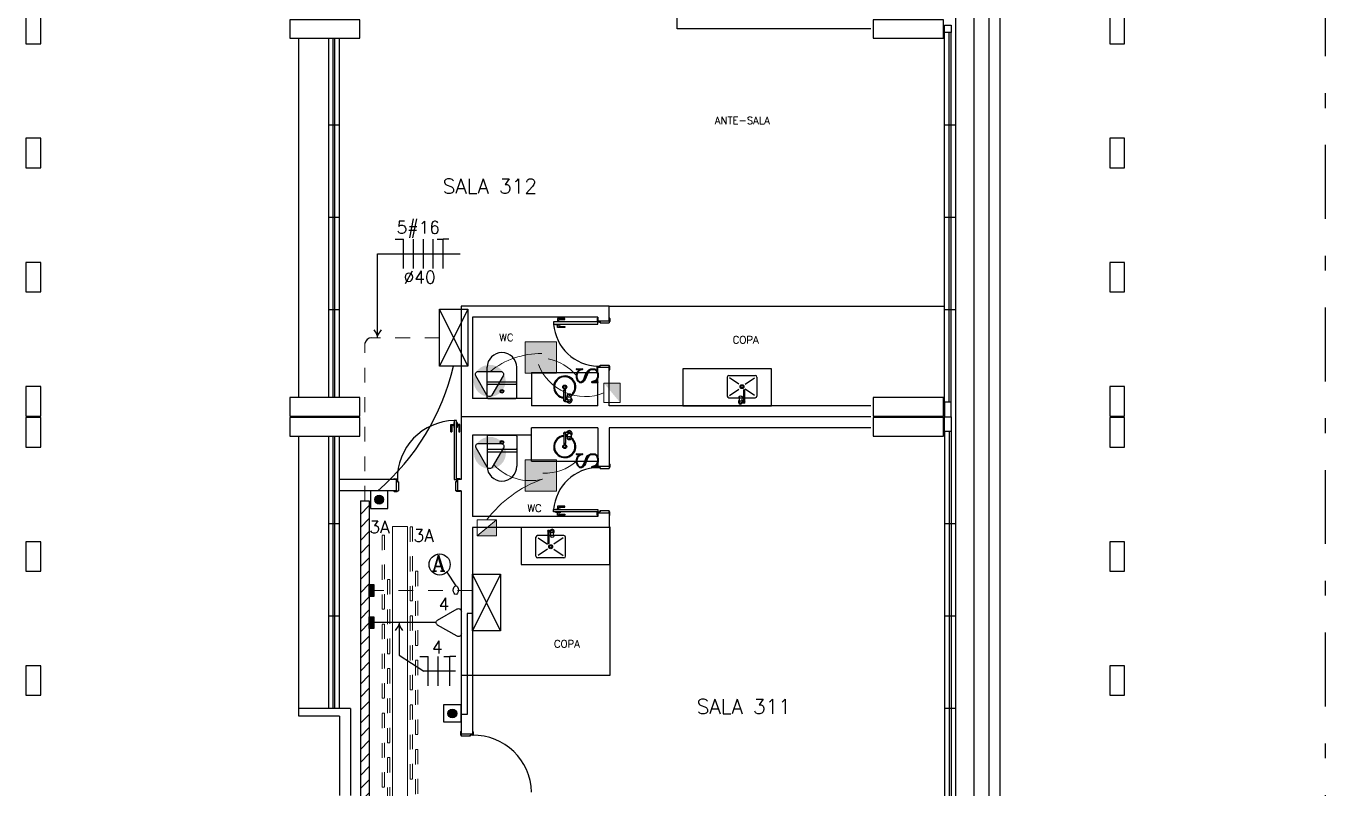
# Model space of a CAD drawing. Extents: x 544 to 914, y -40 to 56.
# Drawn here: x 555.8 to 564.59, y 5.49 to 10.64 of the extents above; entities that cross this region are included whole.
import ezdxf
from ezdxf.lldxf.tags import DXFTag

# ---------------------------------------------------------------- set-up
doc = ezdxf.new("R2010")
doc.units = 0
doc.header["$LTSCALE"] = 0.5
doc.header["$MEASUREMENT"] = 0
for name, pattern in [('CONTINU', [0]), ('DASHDOT', [1, 0.5, -0.25, 0, -0.25]), ('DASHDOT2', [0.5, 0.25, -0.125, 0, -0.125]), ('HIDDEN', [0.375, 0.25, -0.125])]:
    doc.linetypes.add(name, pattern=pattern)
doc.layers.get('0').update_dxf_attribs({"linetype": 'CONTINUOUS'})
for name, color, linetype in [('2', 1, 'CONTINUOUS'), ('A-01', 1, 'CONTINUOUS'), ('A-02', 2, 'CONTINUOUS'), ('A-03', 3, 'CONTINUOUS'), ('A-05', 5, 'CONTINUOUS'), ('ARQ_JANELAS2', 1, 'HIDDEN2'), ('COZINHA', 2, 'CONTINUOUS'), ('ELE-ELETROCALHA', 250, 'CONTINUOUS'), ('ELETRODUTO', 5, 'CONTINUOUS'), ('FIAÇÃO', 15, 'CONTINUOUS'), ('INTERRUPTOR', 3, 'CONTINUOUS'), ('JANELA', 1, 'CONTINUOUS'), ('PORTA', 2, 'CONTINUOUS'), ('Proj', 1, 'HIDDEN'), ('REDE-ESTRUTURADA', 3, 'CONTINUOUS'), ('SAN', 2, 'CONTINUOUS'), ('SETAS', 1, 'CONTINUOUS'), ('SIMBOLOS', 2, 'CONTINUOUS'), ('TEXTO', 7, 'CONTINUOUS'), ('TEXTO - TOMADAS', 250, 'CONTINUOUS'), ('TOMADAS', 3, 'CONTINUOUS'), ('TUBULACAO', 5, 'CONTINUOUS'), ('Título', 3, 'CONTINUOUS')]:
    doc.layers.add(name, color=color, linetype=linetype)
doc.layers.add('Luminotécnico', color=142, linetype='CONTINUOUS', lineweight=0)
doc.styles.add('ROMANC', font='romanc.shx')
doc.styles.add('T20', font='simplex.shx', dxfattribs={"height": 0.1})
tags = doc.linetypes.add('HIDDEN2', pattern=[0.1875, 0.125, -0.0625]).pattern_tags.tags
tags[6:7] = [DXFTag(74, 4), DXFTag(75, 0), DXFTag(340, '0'), DXFTag(46, 1.0), DXFTag(50, 0.0), DXFTag(44, 0.0), DXFTag(45, 0.0)]
tags[4:5] = [DXFTag(74, 4), DXFTag(75, 0), DXFTag(340, '0'), DXFTag(46, 1.0), DXFTag(50, 0.0), DXFTag(44, 0.0), DXFTag(45, 0.0)]

# ---------------------------------------------------------------- blocks, each defined once
blk = doc.blocks.new('A')
at = {"layer": 'TOMADAS'}
blk.add_hatch(color=256, dxfattribs=at).paths.add_polyline_path([(1807.0593, -85.114, 1), (1806.9999, -85.114, 1)])
blk.add_lwpolyline([(1806.9719, -85.1745), (1807.0873, -85.1745), (1807.0873, -85.0534), (1806.9719, -85.0534)], close=True, dxfattribs=at)
blk.add_circle((1807.0296, -85.114), 0.0297, dxfattribs=at)
blk = doc.blocks.new('T')
at = {"layer": 'TOMADAS'}
for p, q in [((-55.649, 372.205), (-55.649, 372.032)), ((-55.465, 372.138), (-55.616, 372.225)), ((-55.616, 372.012), (-55.465, 372.099))]:
    blk.add_line(p, q, dxfattribs=at)
for centre, start, end in [((-55.627, 372.205), 60, 180), ((-55.476, 372.119), 300, 60), ((-55.627, 372.032), 180, 300)]:
    blk.add_arc(centre, 0.0225, start, end, dxfattribs=at)

msp = doc.modelspace()

# ---------------------------------------------------------------- hatches: boundary and pattern name
at = {"layer": 'ELE-ELETROCALHA', "ltscale": 0.06}
h = msp.add_hatch(dxfattribs=at)
h.set_pattern_fill('ANSI31', color=256, scale=0.5, style=0)
h.set_pattern_definition([(45, (-911.96701, 133.78069), (-0.0441941738, 0.0441941738), [])])
h.paths.add_polyline_path([(558.1219, 7.4313), (558.0617, 7.4313), (558.0617, 1.7538), (558.1219, 1.7567)])
at = {"layer": 'ELETRODUTO', "linetype": 'DASHDOT2', "ltscale": 0.06}
for points in [[(558.1219, 6.7838), (558.1536, 6.7838), (558.1536, 6.8632), (558.1219, 6.8632)], [(558.1219, 6.5665), (558.1536, 6.5665), (558.1536, 6.646), (558.1219, 6.646)]]:
    msp.add_hatch(color=256, dxfattribs=at).paths.add_polyline_path(points)
at = {"layer": 'Luminotécnico'}
for points in [[(559.1782, 8.5073), (559.1782, 8.2952), (559.3902, 8.2952), (559.3902, 8.5073)], [(559.8204, 8.0957), (559.8204, 8.2272), (559.7103, 8.2272)], [(559.1782, 7.7091), (559.1782, 7.497), (559.3902, 7.497), (559.3902, 7.7091)], [(558.8528, 7.1928), (558.9843, 7.1928), (558.9843, 7.3029)]]:
    msp.add_hatch(color=3, dxfattribs=at).paths.add_polyline_path(points)
at = {"layer": 'Luminotécnico', "linetype": 'CONTINU'}
h = msp.add_hatch(color=3, dxfattribs=at)
h.paths.add_polyline_path([(558.8285, 8.2429, 1), (559.045, 8.2429, 1)])
h.paths.add_polyline_path([(559.0114, 8.3065, -0.57735), (559.0284, 8.2772), (558.9528, 8.1463, -0.57735), (558.9189, 8.1463), (558.8434, 8.2772, -0.57735), (558.8603, 8.3065)], flags=16)
h = msp.add_hatch(color=3, dxfattribs=at)
h.paths.add_polyline_path([(558.8306, 7.7552, 1), (559.0472, 7.7552, 1)])
h.paths.add_polyline_path([(559.0136, 7.8188, -0.57735), (559.0305, 7.7895), (558.9549, 7.6586, -0.57735), (558.9211, 7.6586), (558.8455, 7.7895, -0.57735), (558.8624, 7.8188)], flags=16)

# ---------------------------------------------------------------- linework, layer by layer
at = {"layer": '2', "color": 6}
for points in [[(555.7986, 10.5242), (555.8986, 10.5242), (555.8986, 10.7242), (555.7986, 10.7242), (555.7986, 10.5242)], [(557.5836, 10.5617), (558.0586, 10.5617), (558.0586, 10.6867), (557.5836, 10.6867), (557.5836, 10.5617)], [(561.5336, 10.5617), (562.0086, 10.5617), (562.0086, 10.6867), (561.5336, 10.6867), (561.5336, 10.5617)], [(563.1336, 10.5242), (563.2336, 10.5242), (563.2336, 10.7242), (563.1336, 10.7242), (563.1336, 10.5242)], [(555.7986, 9.6842), (555.8986, 9.6842), (555.8986, 9.8842), (555.7986, 9.8842), (555.7986, 9.6842)], [(563.1336, 9.6842), (563.2336, 9.6842), (563.2336, 9.8842), (563.1336, 9.8842), (563.1336, 9.6842)], [(555.7986, 8.8442), (555.8986, 8.8442), (555.8986, 9.0442), (555.7986, 9.0442), (555.7986, 8.8442)], [(563.1336, 8.8442), (563.2336, 8.8442), (563.2336, 9.0442), (563.1336, 9.0442), (563.1336, 8.8442)], [(555.7986, 8.0042), (555.8986, 8.0042), (555.8986, 8.2042), (555.7986, 8.2042), (555.7986, 8.0042)], [(563.1336, 8.0042), (563.2336, 8.0042), (563.2336, 8.2042), (563.1336, 8.2042), (563.1336, 8.0042)], [(557.5836, 8.0042), (558.0586, 8.0042), (558.0586, 8.1292), (557.5836, 8.1292), (557.5836, 8.0042)], [(561.5336, 8.0042), (562.0086, 8.0042), (562.0086, 8.1292), (561.5336, 8.1292), (561.5336, 8.0042)], [(555.7986, 7.7942), (555.8986, 7.7942), (555.8986, 7.9942), (555.7986, 7.9942), (555.7986, 7.7942)], [(557.5836, 7.8692), (558.0586, 7.8692), (558.0586, 7.9942), (557.5836, 7.9942), (557.5836, 7.8692)], [(561.5336, 7.8692), (562.0086, 7.8692), (562.0086, 7.9942), (561.5336, 7.9942), (561.5336, 7.8692)], [(563.1336, 7.7942), (563.2336, 7.7942), (563.2336, 7.9942), (563.1336, 7.9942), (563.1336, 7.7942)], [(555.7986, 6.9542), (555.8986, 6.9542), (555.8986, 7.1542), (555.7986, 7.1542), (555.7986, 6.9542)], [(563.1336, 6.9542), (563.2336, 6.9542), (563.2336, 7.1542), (563.1336, 7.1542), (563.1336, 6.9542)], [(555.7986, 6.1142), (555.8986, 6.1142), (555.8986, 6.3142), (555.7986, 6.3142), (555.7986, 6.1142)], [(563.1336, 6.1142), (563.2336, 6.1142), (563.2336, 6.3142), (563.1336, 6.3142), (563.1336, 6.1142)]]:
    msp.add_lwpolyline(points, dxfattribs=at)
at = {"layer": 'A-01', "color": 9}
for p, q in [((562.2161, -6.0008), (562.2161, 15.0742)), ((559.7451, 8.7492), (562.0161, 8.7492)), ((559.7501, 7.2542), (559.7501, 6.2492)), ((559.6701, 6.2492), (558.7451, 6.2492)), ((559.7501, 6.2492), (558.8201, 6.2492))]:
    msp.add_line(p, q, dxfattribs=at)
at = {"layer": 'A-02', "color": 9}
for p, q in [((557.6451, 8.1292), (557.6451, 10.5617)), ((557.6451, 7.9942), (557.6451, 8.0042)), ((557.6451, 6.0242), (557.6451, 7.8692))]:
    msp.add_line(p, q, dxfattribs=at)
at = {"layer": 'A-03', "color": 9}
for p, q in [((562.3161, 15.0742), (562.3161, -6.5508)), ((562.3911, 15.0742), (562.3911, -6.6258)), ((557.9201, 9.9742), (557.8451, 9.9742)), ((562.0911, 9.9742), (562.0161, 9.9742)), ((562.0911, 9.3492), (562.0161, 9.3492)), ((557.9201, 8.7242), (557.8451, 8.7242)), ((562.0911, 8.7242), (562.0161, 8.7242)), ((557.9201, 7.2742), (557.8451, 7.2742)), ((562.0911, 7.2742), (562.0161, 7.2742)), ((562.0911, 6.6492), (562.0161, 6.6492)), ((562.0911, 6.0242), (562.0161, 6.0242))]:
    msp.add_line(p, q, dxfattribs=at)
at = {"layer": 'A-05', "color": 4}
for p, q in [((560.2065, 10.6242), (560.2065, 12.4742)), ((561.5161, 10.6242), (560.2065, 10.6242)), ((559.7451, 8.7492), (558.7451, 8.7492)), ((558.7451, 8.7492), (558.7451, 7.5742)), ((559.7451, 8.6492), (559.7451, 8.7492)), ((559.6701, 8.6742), (558.8201, 8.6742)), ((558.8201, 8.6742), (558.8201, 8.1242)), ((559.6701, 8.6742), (559.6701, 8.6492)), ((559.6701, 8.6492), (559.6701, 8.6742)), ((559.6701, 8.6492), (559.7451, 8.6492)), ((559.6701, 8.3342), (559.7451, 8.3342)), ((559.6701, 8.0742), (559.6701, 8.3342)), ((559.7451, 8.0742), (559.7451, 8.3342)), ((559.2201, 8.1242), (558.8201, 8.1242)), ((559.2201, 8.1242), (559.2201, 8.0742)), ((559.6701, 8.0742), (559.2201, 8.0742)), ((561.5161, 8.0742), (559.7451, 8.0742)), ((561.5161, 7.9992), (558.7451, 7.9992)), ((559.2201, 7.8742), (559.2201, 7.9242)), ((559.6701, 7.9242), (559.2201, 7.9242)), ((559.6701, 7.9242), (559.6701, 7.6642)), ((559.7451, 7.9242), (559.7451, 7.6642)), ((561.5161, 7.9242), (559.7451, 7.9242)), ((559.2201, 7.8742), (558.8201, 7.8742)), ((558.8201, 7.8742), (558.8201, 7.3242)), ((559.6701, 7.6642), (559.7451, 7.6642)), ((558.3051, 7.5742), (557.9201, 7.5742)), ((558.3051, 7.5742), (558.3051, 7.4992)), ((558.7451, 7.5742), (558.7201, 7.5742)), ((558.7201, 7.5742), (558.7201, 7.4992)), ((558.3051, 7.4992), (557.9201, 7.4992)), ((558.7451, 7.4992), (558.7201, 7.4992)), ((558.7451, 7.4992), (558.7451, 5.8517)), ((559.6701, 7.3242), (558.8201, 7.3242)), ((559.6701, 7.3492), (559.7451, 7.3492)), ((559.6701, 7.3242), (559.6701, 7.3492)), ((559.6701, 7.3492), (559.6701, 7.3242)), ((559.7451, 7.3492), (559.7451, 7.2492)), ((559.7451, 7.2492), (558.8201, 7.2492)), ((558.8201, 7.2492), (558.8201, 5.8517)), ((557.6451, 5.9742), (557.6451, 6.0242)), ((557.9951, 6.0242), (557.6451, 6.0242)), ((557.9951, 6.0242), (557.9951, 5.4367)), ((557.9201, 5.9742), (557.6451, 5.9742)), ((557.9201, 5.9742), (557.9201, 5.4367)), ((558.8201, 5.8517), (558.7451, 5.8517))]:
    msp.add_line(p, q, dxfattribs=at)
at = {"layer": 'ARQ_JANELAS2', "color": 5, "ltscale": 1.8}
msp.add_arc((557.1338, 8.7131), 1.6028, 310.76803, 346.63254, dxfattribs=at)
at = {"layer": 'COZINHA', "color": 9}
for p, q in [((560.2451, 8.3242), (560.2451, 8.0742)), ((560.8451, 8.3242), (560.2451, 8.3242)), ((560.5451, 8.2684), (560.5451, 8.1784)), ((560.5551, 8.2784), (560.7351, 8.2784)), ((560.7451, 8.2684), (560.7451, 8.1784)), ((560.8451, 8.0742), (560.8451, 8.3242)), ((560.5451, 8.1784), (560.5451, 8.1384)), ((560.6238, 8.2198), (560.5601, 8.2634)), ((560.5601, 8.1434), (560.6238, 8.1869)), ((560.6562, 8.1785), (560.6562, 8.173)), ((560.6613, 8.1785), (560.6613, 8.173)), ((560.6665, 8.2198), (560.7301, 8.2634)), ((560.7301, 8.1434), (560.6665, 8.1869)), ((560.7451, 8.1784), (560.7451, 8.1384)), ((560.5551, 8.1284), (560.6251, 8.1284)), ((560.6247, 8.133), (560.6268, 8.1094)), ((560.6282, 8.1038), (560.6282, 8.1075)), ((560.6353, 8.0921), (560.6353, 8.0921)), ((560.642, 8.0956), (560.6529, 8.0956)), ((560.6459, 8.133), (560.6438, 8.1094)), ((560.6455, 8.1284), (560.6566, 8.1284)), ((560.6465, 8.1041), (560.6525, 8.1041)), ((560.6562, 8.173), (560.6562, 8.1002)), ((560.6608, 8.1284), (560.7351, 8.1284)), ((560.6613, 8.173), (560.6613, 8.1002)), ((560.2451, 8.0742), (560.8451, 8.0742)), ((559.1501, 7.2492), (559.1501, 6.9992)), ((559.7501, 7.2492), (559.1501, 7.2492)), ((559.334, 7.1505), (559.334, 7.2233)), ((559.3391, 7.1505), (559.3391, 7.2233)), ((559.3533, 7.2278), (559.3424, 7.2278)), ((559.3487, 7.2193), (559.3428, 7.2193)), ((559.3493, 7.1904), (559.3514, 7.214)), ((559.3599, 7.2313), (559.3599, 7.2313)), ((559.3671, 7.2196), (559.3671, 7.2159)), ((559.3706, 7.1904), (559.3684, 7.214)), ((559.7501, 6.9992), (559.7501, 7.2492)), ((559.2501, 7.1451), (559.2501, 7.1851)), ((559.2501, 7.0551), (559.2501, 7.1451)), ((559.3344, 7.1951), (559.2601, 7.1951)), ((559.2651, 7.1801), (559.3288, 7.1366)), ((559.334, 7.1449), (559.334, 7.1505)), ((559.3497, 7.1951), (559.3387, 7.1951)), ((559.3391, 7.1449), (559.3391, 7.1505)), ((559.4401, 7.1951), (559.3701, 7.1951)), ((559.4351, 7.1801), (559.3715, 7.1366)), ((559.4501, 7.1451), (559.4501, 7.1851)), ((559.4501, 7.0551), (559.4501, 7.1451)), ((559.4401, 7.0451), (559.2601, 7.0451)), ((559.3288, 7.1036), (559.2651, 7.0601)), ((559.3715, 7.1036), (559.4351, 7.0601)), ((559.1501, 6.9992), (559.7501, 6.9992))]:
    msp.add_line(p, q, dxfattribs=at)
for points in [[(560.6247, 8.133), (560.6254, 8.1357), (560.6278, 8.1382), (560.6311, 8.1397), (560.6353, 8.1403), (560.6395, 8.1397), (560.6428, 8.1382), (560.6452, 8.1357), (560.6459, 8.133), (560.6452, 8.1304), (560.6428, 8.1279), (560.6395, 8.1264), (560.6353, 8.1258), (560.6311, 8.1264), (560.6278, 8.1279), (560.6254, 8.1304)], [(559.3706, 7.1904), (559.3698, 7.1878), (559.3674, 7.1853), (559.3642, 7.1837), (559.3599, 7.1832), (559.3557, 7.1837), (559.3524, 7.1853), (559.35, 7.1878), (559.3493, 7.1904), (559.35, 7.193), (559.3524, 7.1955), (559.3557, 7.1971), (559.3599, 7.1977), (559.3642, 7.1971), (559.3674, 7.1955), (559.3698, 7.193)]]:
    msp.add_lwpolyline(points, close=True, dxfattribs=at)
for points in [[(560.6438, 8.1094), (560.6433, 8.1081), (560.6413, 8.1067), (560.6388, 8.1059), (560.6353, 8.1055), (560.6319, 8.1059), (560.6293, 8.1067), (560.6273, 8.1081), (560.6268, 8.1094)], [(559.3514, 7.214), (559.3519, 7.2153), (559.3539, 7.2168), (559.3565, 7.2176), (559.3599, 7.2179), (559.3634, 7.2176), (559.3659, 7.2168), (559.3679, 7.2153), (559.3684, 7.214)]]:
    msp.add_lwpolyline(points, dxfattribs=at)
for centre, radius in [((560.6451, 8.2034), 0.0133), ((560.6451, 8.2034), 0.00813), ((559.3501, 7.1201), 0.0133), ((559.3501, 7.1201), 0.00813)]:
    msp.add_circle(centre, radius, dxfattribs=at)
for centre, radius, start, end in [((560.5551, 8.2684), 0.01, 90, 180), ((560.7351, 8.2684), 0.01, 0, 90), ((560.6587, 8.1785), 0.00376, 312.65589, 227.34411), ((560.6587, 8.1785), 0.00255, 359.99352, 180.00648), ((560.5551, 8.1384), 0.01, 180, 270), ((560.6353, 8.1002), 0.0148, 126.17047, 342.25677), ((560.6353, 8.1002), 0.00804, 152.73673, 325.73755), ((560.6465, 8.1084), 0.00425, 192.82848, 270), ((560.6353, 8.1002), 0.0148, 15.53733, 53.99874), ((560.6587, 8.1002), 0.0074, 110.16101, 69.83899), ((560.6587, 8.1002), 0.00255, 180.00373, 359.99627), ((560.7351, 8.1384), 0.01, 270, 0), ((559.3365, 7.2233), 0.0074, 290.16101, 249.83899), ((559.3365, 7.2233), 0.00255, 0.00373, 179.99627), ((559.3599, 7.2233), 0.0148, 195.53733, 233.99874), ((559.3599, 7.2233), 0.0148, 306.17047, 162.25677), ((559.3487, 7.2151), 0.00425, 12.82848, 90), ((559.3599, 7.2233), 0.00804, 332.73673, 145.73755), ((559.2601, 7.1851), 0.01, 90, 180), ((559.3365, 7.1449), 0.00376, 132.65589, 47.34411), ((559.3365, 7.1449), 0.00255, 179.99352, 0.00648), ((559.4401, 7.1851), 0.01, 0, 90), ((559.2601, 7.0551), 0.01, 180, 270), ((559.4401, 7.0551), 0.01, 270, 0)]:
    msp.add_arc(centre, radius, start, end, dxfattribs=at)
at = {"layer": 'ELE-ELETROCALHA', "ltscale": 0.06}
for p, q in [((558.0617, 7.4313), (558.0617, 1.7277)), ((558.0617, 7.4313), (558.1219, 7.4313)), ((558.1219, 7.4313), (558.1219, 1.703))]:
    msp.add_line(p, q, dxfattribs=at)
at = {"layer": 'ELE-ELETROCALHA', "color": 5, "linetype": 'CONTINU'}
msp.add_arc((558.1428, 8.4819), 0.053, 94.95236, 164.2581, dxfattribs=at)
at = {"layer": 'ELETRODUTO', "linetype": 'DASHDOT2', "ltscale": 0.06}
for points in [[(558.1536, 6.8632), (558.1536, 6.7838), (558.1219, 6.7838), (558.1219, 6.8632)], [(558.1536, 6.646), (558.1536, 6.5665), (558.1219, 6.5665), (558.1219, 6.646)]]:
    msp.add_lwpolyline(points, close=True, dxfattribs=at)
at = {"layer": 'FIAÇÃO'}
for p, q in [((558.2975, 9.202), (558.3549, 9.202)), ((558.3548, 9.0037), (558.3549, 9.202)), ((558.4216, 9.0037), (558.4217, 9.202)), ((558.4885, 9.0036), (558.4886, 9.202)), ((558.5553, 9.0036), (558.5554, 9.2019)), ((558.5813, 9.202), (558.6214, 9.2019)), ((558.6214, 9.0036), (558.6214, 9.2019)), ((558.6616, 9.2019), (558.6214, 9.2019)), ((558.4638, 6.3765), (558.5212, 6.3764)), ((558.521, 6.1781), (558.5212, 6.3764)), ((558.5878, 6.178), (558.588, 6.3763)), ((558.627, 6.3762), (558.6671, 6.3762)), ((558.6669, 6.1779), (558.6671, 6.3762)), ((558.7073, 6.3761), (558.6671, 6.3762))]:
    msp.add_line(p, q, dxfattribs=at)
at = {"layer": 'JANELA', "color": 9}
for p, q in [((562.0911, 15.0742), (562.0911, -6.0008)), ((557.8451, 10.5617), (557.8451, 8.1292)), ((557.8751, 10.5617), (557.8751, 8.1292)), ((557.8901, 8.1292), (557.8901, 10.5617)), ((557.9201, 8.1292), (557.9201, 10.5617)), ((562.0161, 8.0992), (562.0161, 10.5992)), ((562.0461, 8.0992), (562.0461, 10.5992)), ((562.0611, 8.0992), (562.0611, 10.5992)), ((557.9201, 9.3492), (557.8451, 9.3492)), ((557.8451, 8.0042), (557.8451, 7.9942)), ((557.9201, 7.9942), (557.9201, 8.0042)), ((557.8451, 7.8692), (557.8451, 6.0242)), ((557.8751, 7.8692), (557.8751, 6.0242)), ((557.8901, 6.0242), (557.8901, 7.8692)), ((557.9201, 6.0242), (557.9201, 7.8692)), ((562.0161, 7.8992), (562.0161, 5.3992)), ((562.0461, 7.8992), (562.0461, 5.3992)), ((562.0611, 7.8992), (562.0611, 5.3992)), ((557.9201, 6.6492), (557.8451, 6.6492))]:
    msp.add_line(p, q, dxfattribs=at)
for points in [[(562.0161, 10.6492), (562.0611, 10.6492), (562.0611, 10.5992), (562.0161, 10.5992)], [(562.0611, 8.0992), (562.0161, 8.0992), (562.0161, 7.9992), (562.0611, 7.9992)], [(562.0611, 7.8992), (562.0161, 7.8992), (562.0161, 7.9992), (562.0611, 7.9992)]]:
    msp.add_lwpolyline(points, close=True, dxfattribs=at)
for points in [[(557.8751, 8.0042), (557.8751, 7.9992), (557.9201, 7.9992), (557.9201, 8.0042)], [(557.8751, 7.9942), (557.8751, 7.9992), (557.9201, 7.9992), (557.9201, 7.9942)]]:
    msp.add_lwpolyline(points, dxfattribs=at)
at = {"layer": 'Luminotécnico', "color": 3}
msp.add_line((558.9843, 7.3029), (558.8528, 7.1928), dxfattribs=at)
for points in [[(559.3902, 8.2952), (559.3902, 8.5073), (559.1782, 8.5073), (559.1782, 8.2952)], [(559.7103, 8.0957), (559.7103, 8.2272), (559.8204, 8.2272), (559.8204, 8.0957)], [(559.3902, 7.497), (559.3902, 7.7091), (559.1782, 7.7091), (559.1782, 7.497)], [(558.8528, 7.3029), (558.9843, 7.3029), (558.9843, 7.1928), (558.8528, 7.1928)]]:
    msp.add_lwpolyline(points, close=True, dxfattribs=at)
at = {"layer": 'Luminotécnico', "color": 3, "linetype": 'CONTINU', "ltscale": 0.05}
msp.add_lwpolyline([(558.2805, 7.2558), (558.2805, 0.9489), (557.7406, 0.9489), (557.7406, 0.8485), (558.381, 0.8485), (558.381, 7.2558)], close=True, dxfattribs=at)
at = {"layer": 'Luminotécnico', "color": 9, "linetype": 'HIDDEN', "ltscale": 0.05}
for points in [[(558.3999, 6.7532), (558.3999, 7.2555), (558.415, 7.2555), (558.415, 6.7532)], [(558.2098, 6.697), (558.2098, 7.1993), (558.2249, 7.1993), (558.2249, 6.697)], [(558.4353, 6.4518), (558.4353, 6.9541), (558.4504, 6.9541), (558.4504, 6.4518)], [(558.2452, 6.3956), (558.2452, 6.8979), (558.2603, 6.8979), (558.2603, 6.3956)], [(558.2098, 6.0942), (558.2098, 6.5965), (558.2249, 6.5965), (558.2249, 6.0942)], [(558.2098, 6.0942), (558.2098, 6.5965), (558.2249, 6.5965), (558.2249, 6.0942)], [(558.3999, 6.1505), (558.3999, 6.6527), (558.415, 6.6527), (558.415, 6.1505)], [(558.3999, 6.1505), (558.3999, 6.6527), (558.415, 6.6527), (558.415, 6.1505)], [(558.4353, 5.8491), (558.4353, 6.3514), (558.4504, 6.3514), (558.4504, 5.8491)], [(558.2452, 5.7929), (558.2452, 6.2951), (558.2603, 6.2951), (558.2603, 5.7929)], [(558.2098, 5.4915), (558.2098, 5.9938), (558.2249, 5.9938), (558.2249, 5.4915)], [(558.3999, 5.5477), (558.3999, 6.05), (558.415, 6.05), (558.415, 5.5477)], [(558.4353, 5.2463), (558.4353, 5.7486), (558.4504, 5.7486), (558.4504, 5.2463)], [(558.2452, 5.1901), (558.2452, 5.6924), (558.2603, 5.6924), (558.2603, 5.1901)]]:
    msp.add_lwpolyline(points, close=True, dxfattribs=at)
at = {"layer": 'Luminotécnico', "color": 5, "linetype": 'CONTINU'}
for centre, radius, start, end in [((559.2817, 7.8865), 0.5405, 89.10226, 128.99484), ((559.5821, 8.4713), 0.3354, 200.57844, 292.4703), ((559.2574, 8.0451), 0.3554, 41.14055, 77.73183), ((559.2129, 7.9049), 0.3378, 222.7239, 283.81262), ((559.3129, 7.9352), 0.317, 267.14477, 311.89146), ((559.5657, 6.8109), 0.813, 109.55889, 142.75528)]:
    msp.add_arc(centre, radius, start, end, dxfattribs=at)
at = {"layer": 'PORTA', "color": 9}
for p, q in [((559.3831, 8.6452), (559.4181, 8.6452)), ((559.3831, 8.6452), (559.3831, 8.6417)), ((559.3831, 8.6232), (559.3831, 8.6267)), ((559.3831, 8.6232), (559.4181, 8.6232)), ((559.4461, 8.6647), (559.3971, 8.6647)), ((559.3971, 8.6647), (559.3971, 8.6452)), ((559.3971, 8.6037), (559.3971, 8.6232)), ((559.4041, 8.6452), (559.4041, 8.6577)), ((559.4041, 8.6577), (559.4391, 8.6577)), ((559.4041, 8.6232), (559.4041, 8.6107)), ((559.4181, 8.6452), (559.4181, 8.6417)), ((559.4181, 8.6232), (559.4181, 8.6267)), ((559.4391, 8.6577), (559.4391, 8.6577)), ((559.4391, 8.6577), (559.4461, 8.6577)), ((559.4461, 8.6577), (559.4461, 8.6647)), ((559.6651, 8.6642), (559.6651, 8.6442)), ((559.6676, 8.6667), (559.6701, 8.6667)), ((559.6701, 8.6492), (559.6701, 8.6417)), ((559.6701, 8.6417), (559.6851, 8.6417)), ((559.6851, 8.6417), (559.6851, 8.6342)), ((559.6851, 8.6342), (559.6851, 8.6417)), ((559.6851, 8.6342), (559.7451, 8.6342)), ((559.7451, 8.6667), (559.7476, 8.6667)), ((559.7451, 8.6667), (559.7451, 8.6667)), ((559.7451, 8.6492), (559.7451, 8.6342)), ((559.7451, 8.6417), (559.7476, 8.6417)), ((559.7501, 8.6642), (559.7501, 8.6442)), ((559.4461, 8.6037), (559.3971, 8.6037)), ((559.4041, 8.6107), (559.4391, 8.6107)), ((559.4391, 8.6107), (559.4461, 8.6107)), ((559.4391, 8.6107), (559.4391, 8.6107)), ((559.4461, 8.6107), (559.4461, 8.6037)), ((559.6651, 8.3192), (559.6651, 8.3392)), ((559.6676, 8.3417), (559.6701, 8.3417)), ((559.6676, 8.3167), (559.6701, 8.3167)), ((559.6701, 8.3417), (559.6851, 8.3417)), ((559.6701, 8.3342), (559.6701, 8.3417)), ((559.6851, 8.3492), (559.7451, 8.3492)), ((559.6851, 8.3492), (559.6851, 8.3417)), ((559.6851, 8.3417), (559.6851, 8.3492)), ((559.7451, 8.3342), (559.7451, 8.3492)), ((559.7451, 8.3417), (559.7476, 8.3417)), ((559.7451, 8.3167), (559.7451, 8.3167)), ((559.7451, 8.3167), (559.7476, 8.3167)), ((559.7501, 8.3192), (559.7501, 8.3392)), ((558.6746, 7.8983), (558.6746, 7.9473)), ((558.6746, 7.9473), (558.6941, 7.9473)), ((558.6816, 7.9403), (558.6816, 7.9053)), ((558.6941, 7.9403), (558.6816, 7.9403)), ((558.6941, 7.9613), (558.6976, 7.9613)), ((558.6941, 7.9613), (558.6941, 7.9263)), ((558.6941, 7.9263), (558.6976, 7.9263)), ((558.7161, 7.9613), (558.7126, 7.9613)), ((558.7161, 7.9263), (558.7126, 7.9263)), ((558.7161, 7.9613), (558.7161, 7.9263)), ((558.7356, 7.9473), (558.7161, 7.9473)), ((558.7161, 7.9403), (558.7286, 7.9403)), ((558.7286, 7.9403), (558.7286, 7.9053)), ((558.7356, 7.8983), (558.7356, 7.9473)), ((558.6746, 7.8983), (558.6816, 7.8983)), ((558.6816, 7.9053), (558.6816, 7.8983)), ((558.6816, 7.9053), (558.6816, 7.9053)), ((558.7286, 7.9053), (558.7286, 7.9053)), ((558.7286, 7.9053), (558.7286, 7.8983)), ((558.7286, 7.8983), (558.7356, 7.8983)), ((559.6651, 7.6792), (559.6651, 7.6592)), ((559.6676, 7.6817), (559.6701, 7.6817)), ((559.6676, 7.6567), (559.6701, 7.6567)), ((559.6701, 7.6642), (559.6701, 7.6567)), ((559.6701, 7.6567), (559.6851, 7.6567)), ((559.6851, 7.6492), (559.6851, 7.6567)), ((559.6851, 7.6567), (559.6851, 7.6492)), ((559.7451, 7.6817), (559.7451, 7.6817)), ((559.7451, 7.6817), (559.7476, 7.6817)), ((559.7451, 7.6642), (559.7451, 7.6492)), ((559.7451, 7.6567), (559.7476, 7.6567)), ((559.7501, 7.6792), (559.7501, 7.6592)), ((558.2876, 7.5767), (558.2876, 7.5742)), ((558.2901, 7.5792), (558.3101, 7.5792)), ((558.3051, 7.5742), (558.3126, 7.5742)), ((558.3126, 7.5767), (558.3126, 7.5742)), ((558.3126, 7.5742), (558.3126, 7.5592)), ((558.7201, 7.5742), (558.7126, 7.5742)), ((558.7126, 7.5742), (558.7126, 7.5592)), ((558.7351, 7.5792), (558.7151, 7.5792)), ((558.7376, 7.5767), (558.7376, 7.5742)), ((559.6851, 7.6492), (559.7451, 7.6492)), ((558.2876, 7.4992), (558.2876, 7.4992)), ((558.2876, 7.4992), (558.2876, 7.4967)), ((558.2901, 7.4942), (558.3101, 7.4942)), ((558.3051, 7.4992), (558.3201, 7.4992)), ((558.3201, 7.5592), (558.3126, 7.5592)), ((558.3126, 7.5592), (558.3201, 7.5592)), ((558.3126, 7.4992), (558.3126, 7.4967)), ((558.3201, 7.5592), (558.3201, 7.4992)), ((558.7051, 7.5592), (558.7051, 7.4992)), ((558.7126, 7.5592), (558.7051, 7.5592)), ((558.7051, 7.5592), (558.7126, 7.5592)), ((558.7201, 7.4992), (558.7051, 7.4992)), ((558.7126, 7.4992), (558.7126, 7.4967)), ((558.7351, 7.4942), (558.7151, 7.4942)), ((558.7376, 7.4992), (558.7376, 7.4967)), ((558.7376, 7.4992), (558.7376, 7.4992)), ((559.3971, 7.3947), (559.3971, 7.3752)), ((559.4461, 7.3947), (559.3971, 7.3947)), ((559.4041, 7.3877), (559.4391, 7.3877)), ((559.4041, 7.3752), (559.4041, 7.3877)), ((559.4391, 7.3877), (559.4461, 7.3877)), ((559.4391, 7.3877), (559.4391, 7.3877)), ((559.4461, 7.3877), (559.4461, 7.3947)), ((559.3831, 7.3752), (559.3831, 7.3717)), ((559.3831, 7.3752), (559.4181, 7.3752)), ((559.3831, 7.3532), (559.3831, 7.3567)), ((559.3831, 7.3532), (559.4181, 7.3532)), ((559.3971, 7.3337), (559.3971, 7.3532)), ((559.4461, 7.3337), (559.3971, 7.3337)), ((559.4041, 7.3532), (559.4041, 7.3407)), ((559.4041, 7.3407), (559.4391, 7.3407)), ((559.4181, 7.3752), (559.4181, 7.3717)), ((559.4181, 7.3532), (559.4181, 7.3567)), ((559.4391, 7.3407), (559.4391, 7.3407)), ((559.4391, 7.3407), (559.4461, 7.3407)), ((559.4461, 7.3407), (559.4461, 7.3337)), ((559.6651, 7.3342), (559.6651, 7.3542)), ((559.6676, 7.3317), (559.6701, 7.3317)), ((559.6701, 7.3492), (559.6701, 7.3567)), ((559.6701, 7.3567), (559.6851, 7.3567)), ((559.6851, 7.3642), (559.7451, 7.3642)), ((559.6851, 7.3567), (559.6851, 7.3642)), ((559.6851, 7.3642), (559.6851, 7.3567)), ((559.7451, 7.3492), (559.7451, 7.3642)), ((559.7451, 7.3567), (559.7476, 7.3567)), ((559.7451, 7.3317), (559.7476, 7.3317)), ((559.7451, 7.3317), (559.7451, 7.3317)), ((559.7501, 7.3342), (559.7501, 7.3542)), ((558.7401, 5.8667), (558.7401, 5.8467)), ((558.7451, 5.8692), (558.7426, 5.8692)), ((558.7451, 5.8442), (558.7426, 5.8442)), ((558.7451, 5.8692), (558.7451, 5.8692)), ((558.7451, 5.8517), (558.7451, 5.8367)), ((558.8051, 5.8367), (558.7451, 5.8367)), ((558.8201, 5.8442), (558.8051, 5.8442)), ((558.8051, 5.8367), (558.8051, 5.8442)), ((558.8051, 5.8442), (558.8051, 5.8367)), ((558.8226, 5.8692), (558.8201, 5.8692)), ((558.8201, 5.8517), (558.8201, 5.8442)), ((558.8226, 5.8442), (558.8201, 5.8442)), ((558.8251, 5.8667), (558.8251, 5.8467))]:
    msp.add_line(p, q, dxfattribs=at)
for points in [[(559.6701, 8.6417), (559.3701, 8.6417), (559.3701, 8.6267), (559.6701, 8.6267)], [(558.7126, 7.5742), (558.7126, 7.9742), (558.6976, 7.9742), (558.6976, 7.5742)], [(559.6701, 7.3567), (559.3701, 7.3567), (559.3701, 7.3717), (559.6701, 7.3717)]]:
    msp.add_lwpolyline(points, close=True, dxfattribs=at)
for centre, radius, start, end in [((559.6777, 8.6501), 0.3085, 184.34604, 268.59156), ((559.6676, 8.6642), 0.0025, 90, 180), ((559.6676, 8.6442), 0.0025, 180, 270), ((559.7476, 8.6642), 0.0025, 0, 90), ((559.7476, 8.6442), 0.0025, 270, 0), ((559.6676, 8.3392), 0.0025, 90, 180), ((559.6676, 8.3192), 0.0025, 180, 270), ((559.7476, 8.3392), 0.0025, 0, 90), ((559.7476, 8.3192), 0.0025, 270, 0), ((558.7051, 7.5817), 0.3926, 91.09469, 181.09469), ((559.6777, 7.3483), 0.3085, 91.40844, 175.65396), ((559.6676, 7.6792), 0.0025, 90, 180), ((559.6676, 7.6592), 0.0025, 180, 270), ((559.7476, 7.6792), 0.0025, 0, 90), ((559.7476, 7.6592), 0.0025, 270, 0), ((558.2901, 7.5767), 0.0025, 90, 180), ((558.3101, 7.5767), 0.0025, 0, 90), ((558.7151, 7.5767), 0.0025, 90, 180), ((558.7351, 7.5767), 0.0025, 0, 90), ((558.2901, 7.4967), 0.0025, 180, 270), ((558.3101, 7.4967), 0.0025, 270, 0), ((558.7151, 7.4967), 0.0025, 180, 270), ((558.7351, 7.4967), 0.0025, 270, 0), ((559.6676, 7.3542), 0.0025, 90, 180), ((559.6676, 7.3342), 0.0025, 180, 270), ((559.7476, 7.3542), 0.0025, 0, 90), ((559.7476, 7.3342), 0.0025, 270, 0), ((558.7426, 5.8667), 0.0025, 90, 180), ((558.7426, 5.8467), 0.0025, 180, 270), ((558.8276, 5.4517), 0.3926, 1.09469, 91.09469), ((558.8226, 5.8667), 0.0025, 0, 90), ((558.8226, 5.8467), 0.0025, 270, 0)]:
    msp.add_arc(centre, radius, start, end, dxfattribs=at)
at = {"layer": 'Proj', "color": 5, "linetype": 'CONTINU'}
msp.add_line((558.5751, 6.6063), (558.1217, 6.6063), dxfattribs=at)
at = {"layer": 'REDE-ESTRUTURADA'}
for p, q in [((558.7883, 8.3426), (558.5981, 8.7269)), ((558.7883, 8.7269), (558.5983, 8.3425)), ((559.0101, 6.5507), (558.8199, 6.9349)), ((559.0101, 6.9349), (558.8201, 6.5506))]:
    msp.add_line(p, q, dxfattribs=at)
for points in [[(558.5981, 8.7269), (558.7883, 8.7269), (558.7883, 8.3426), (558.5981, 8.3426)], [(558.8199, 6.9349), (559.0101, 6.9349), (559.0101, 6.5507), (558.8199, 6.5507)]]:
    msp.add_lwpolyline(points, close=True, dxfattribs=at)
at = {"layer": 'SAN', "color": 9}
for p, q in [((558.9201, 8.1292), (558.9201, 8.3342)), ((559.1201, 8.1292), (559.1201, 8.3342)), ((559.2201, 8.2992), (559.2201, 8.1242)), ((559.2201, 8.2992), (559.6701, 8.2992)), ((558.9201, 8.2355), (559.1201, 8.2355)), ((558.9251, 8.2192), (559.1151, 8.2192)), ((559.4396, 8.1119), (559.4396, 8.1786)), ((559.4507, 8.1119), (559.4507, 8.1786)), ((558.9251, 8.1242), (559.1151, 8.1242)), ((559.4451, 8.1036), (559.4693, 8.1036)), ((559.4507, 8.1182), (559.4635, 8.1182)), ((559.4618, 8.1228), (559.4618, 8.1437)), ((559.466, 8.1119), (559.466, 8.1158)), ((559.4854, 8.1119), (559.4854, 8.1158)), ((559.4896, 8.1228), (559.4896, 8.1437)), ((558.9201, 7.8692), (558.9201, 7.6642)), ((558.9251, 7.8742), (559.1151, 7.8742)), ((559.1201, 7.8692), (559.1201, 7.6642)), ((559.2201, 7.6992), (559.2201, 7.8742)), ((559.4396, 7.8865), (559.4396, 7.8199)), ((559.4451, 7.8949), (559.4693, 7.8949)), ((559.4507, 7.8865), (559.4507, 7.8199)), ((559.4507, 7.8802), (559.4635, 7.8802)), ((559.4618, 7.8756), (559.4618, 7.8547)), ((559.466, 7.8865), (559.466, 7.8826)), ((559.4854, 7.8865), (559.4854, 7.8826)), ((559.4896, 7.8756), (559.4896, 7.8547)), ((558.9201, 7.7629), (559.1201, 7.7629)), ((558.9251, 7.7792), (559.1151, 7.7792)), ((559.2201, 7.6992), (559.6701, 7.6992))]:
    msp.add_line(p, q, dxfattribs=at)
for centre, radius in [((559.0201, 8.1717), 0.0125), ((559.0201, 8.1717), 0.0075), ((559.4451, 8.2008), 0.0133), ((559.4451, 8.2008), 0.00778), ((559.0201, 7.8267), 0.0125), ((559.0201, 7.8267), 0.0075), ((559.4451, 7.7976), 0.0133), ((559.4451, 7.7976), 0.00778)]:
    msp.add_circle(centre, radius, dxfattribs=at)
for centre, radius, start, end in [((559.0201, 8.3342), 0.1, 0, 180), ((559.4451, 8.2008), 0.075, 306.3412, 265.75198), ((559.4451, 8.2008), 0.0694, 309.00735, 265.41143), ((558.9251, 8.2142), 0.005, 90, 180), ((559.1151, 8.2142), 0.005, 0, 90), ((559.4451, 8.1786), 0.00694, 323.1301, 216.8699), ((559.4451, 8.1786), 0.00556, 359.99988, 179.99988), ((558.9251, 8.1292), 0.005, 180, 270), ((559.1151, 8.1292), 0.005, 270, 0), ((559.4451, 8.1119), 0.00833, 131.81031, 48.18969), ((559.4451, 8.1119), 0.00556, 179.99979, 359.99979), ((559.4451, 8.2008), 0.0694, 274.58857, 283.88654), ((559.4451, 8.2008), 0.075, 274.24802, 282.83959), ((559.4757, 8.1119), 0.0194, 135.58469, 161.12889), ((559.4757, 8.1119), 0.0194, 205.37693, 44.41531), ((559.4688, 8.1437), 0.00706, 149.63881, 180), ((559.4688, 8.1437), 0.00706, 180, 210.36119), ((559.4688, 8.1228), 0.00706, 180, 210.36119), ((559.4721, 8.1418), 0.0109, 125.26439, 149.63881), ((559.4721, 8.1456), 0.0109, 210.36119, 234.73561), ((559.4721, 8.1247), 0.0109, 210.36119, 234.73561), ((559.4743, 8.1387), 0.0146, 106.32495, 125.26439), ((559.4743, 8.1487), 0.0146, 234.73561, 253.67505), ((559.4743, 8.1278), 0.0146, 234.73561, 253.67505), ((559.4757, 8.1119), 0.00972, 180, 238.99728), ((559.4693, 8.098), 0.00556, 65.38002, 90), ((559.4757, 8.134), 0.0196, 90, 106.32495), ((559.4757, 8.1535), 0.0196, 253.67505, 270), ((559.4757, 8.1326), 0.0196, 253.67505, 270), ((559.4736, 8.1479), 0.00212, 149.63881, 180), ((559.4736, 8.1479), 0.00212, 180, 210.36119), ((559.4757, 8.1119), 0.00972, 245.38002, 0), ((559.4746, 8.1473), 0.00326, 125.26439, 149.63881), ((559.4746, 8.1484), 0.00326, 210.36119, 234.73561), ((559.4753, 8.1464), 0.00437, 106.32495, 125.26439), ((559.4753, 8.1494), 0.00437, 234.73561, 253.67505), ((559.4757, 8.1449), 0.00587, 90, 106.32495), ((559.4757, 8.1508), 0.00587, 253.67505, 270), ((559.4757, 8.134), 0.0196, 73.67505, 90), ((559.4757, 8.1449), 0.00587, 73.67505, 90), ((559.4757, 8.1508), 0.00587, 270, 286.32495), ((559.4757, 8.1535), 0.0196, 270, 286.32495), ((559.4757, 8.1326), 0.0196, 270, 286.32495), ((559.4761, 8.1464), 0.00437, 54.73561, 73.67505), ((559.4761, 8.1494), 0.00437, 286.32495, 305.26439), ((559.4767, 8.1473), 0.00326, 30.36119, 54.73561), ((559.4767, 8.1484), 0.00326, 305.26439, 329.63881), ((559.4777, 8.1479), 0.00212, 0, 30.36119), ((559.4777, 8.1479), 0.00212, 329.63881, 360), ((559.4771, 8.1387), 0.0146, 54.73561, 73.67505), ((559.4771, 8.1487), 0.0146, 286.32495, 305.26439), ((559.4771, 8.1278), 0.0146, 286.32495, 305.26439), ((559.4792, 8.1418), 0.0109, 30.36119, 54.73561), ((559.4792, 8.1456), 0.0109, 305.26439, 329.63881), ((559.4792, 8.1247), 0.0109, 305.26439, 329.63881), ((559.4825, 8.1437), 0.00706, 360, 30.36119), ((559.4825, 8.1437), 0.00706, 329.63881, 360), ((559.4825, 8.1228), 0.00706, 329.63881, 0), ((558.9251, 7.8692), 0.005, 90, 180), ((559.1151, 7.8692), 0.005, 0, 90), ((559.4451, 7.7976), 0.075, 94.24802, 53.6588), ((559.4451, 7.7976), 0.0694, 94.58857, 50.99265), ((559.4451, 7.8865), 0.00833, 311.81031, 228.18969), ((559.4451, 7.8865), 0.00556, 0.00021, 180.00021), ((559.4451, 7.7976), 0.075, 77.16041, 85.75198), ((559.4451, 7.7976), 0.0694, 76.11346, 85.41143), ((559.4757, 7.8865), 0.0194, 198.87111, 224.41531), ((559.4757, 7.8865), 0.0194, 315.58469, 154.62307), ((559.4688, 7.8756), 0.00706, 149.63881, 180), ((559.4688, 7.8547), 0.00706, 149.63881, 180), ((559.4688, 7.8547), 0.00706, 180, 210.36119), ((559.4721, 7.8737), 0.0109, 125.26439, 149.63881), ((559.4721, 7.8528), 0.0109, 125.26439, 149.63881), ((559.4721, 7.8567), 0.0109, 210.36119, 234.73561), ((559.4743, 7.8707), 0.0146, 106.32495, 125.26439), ((559.4743, 7.8498), 0.0146, 106.32495, 125.26439), ((559.4743, 7.8597), 0.0146, 234.73561, 253.67505), ((559.4757, 7.8865), 0.00972, 121.00272, 180), ((559.4693, 7.9004), 0.00556, 270, 294.61998), ((559.4757, 7.8659), 0.0196, 90, 106.32495), ((559.4757, 7.845), 0.0196, 90, 106.32495), ((559.4757, 7.8645), 0.0196, 253.67505, 270), ((559.4736, 7.8506), 0.00212, 149.63881, 180), ((559.4736, 7.8506), 0.00212, 180, 210.36119), ((559.4757, 7.8865), 0.00972, 0, 114.61998), ((559.4746, 7.85), 0.00326, 125.26439, 149.63881), ((559.4746, 7.8511), 0.00326, 210.36119, 234.73561), ((559.4753, 7.8491), 0.00437, 106.32495, 125.26439), ((559.4753, 7.8521), 0.00437, 234.73561, 253.67505), ((559.4757, 7.8476), 0.00587, 90, 106.32495), ((559.4757, 7.8535), 0.00587, 253.67505, 270), ((559.4757, 7.8659), 0.0196, 73.67505, 90), ((559.4757, 7.845), 0.0196, 73.67505, 90), ((559.4757, 7.8476), 0.00587, 73.67505, 90), ((559.4757, 7.8535), 0.00587, 270, 286.32495), ((559.4757, 7.8645), 0.0196, 270, 286.32495), ((559.4761, 7.8491), 0.00437, 54.73561, 73.67505), ((559.4761, 7.8521), 0.00437, 286.32495, 305.26439), ((559.4767, 7.85), 0.00326, 30.36119, 54.73561), ((559.4767, 7.8511), 0.00326, 305.26439, 329.63881), ((559.4777, 7.8506), 0.00212, 0, 30.36119), ((559.4777, 7.8506), 0.00212, 329.63881, 0), ((559.4771, 7.8707), 0.0146, 54.73561, 73.67505), ((559.4771, 7.8498), 0.0146, 54.73561, 73.67505), ((559.4771, 7.8597), 0.0146, 286.32495, 305.26439), ((559.4792, 7.8737), 0.0109, 30.36119, 54.73561), ((559.4792, 7.8528), 0.0109, 30.36119, 54.73561), ((559.4792, 7.8567), 0.0109, 305.26439, 329.63881), ((559.4825, 7.8756), 0.00706, 360, 30.36119), ((559.4825, 7.8547), 0.00706, 0, 30.36119), ((559.4825, 7.8547), 0.00706, 329.63881, 0), ((558.9251, 7.7842), 0.005, 180, 270), ((559.1151, 7.7842), 0.005, 270, 0), ((559.4451, 7.8199), 0.00694, 143.1301, 36.8699), ((559.4451, 7.8199), 0.00556, 180.00012, 0.00012), ((559.0201, 7.6642), 0.1, 180, 0)]:
    msp.add_arc(centre, radius, start, end, dxfattribs=at)
at = {"layer": 'SETAS', "color": 1}
for p, q in [((558.1775, 9.1029), (558.7381, 9.1029)), ((558.1775, 8.5347), (558.1775, 9.1029)), ((558.1534, 8.5876), (558.1775, 8.5519)), ((558.2016, 8.5876), (558.1775, 8.5519)), ((558.6481, 6.9487), (558.7082, 6.8564)), ((558.3246, 6.6063), (558.324, 6.3862)), ((558.3003, 6.5536), (558.3245, 6.5892)), ((558.3485, 6.5534), (558.3245, 6.5892)), ((558.324, 6.3862), (558.4914, 6.2771)), ((558.7065, 6.2771), (558.4914, 6.2771))]:
    msp.add_line(p, q, dxfattribs=at)
msp.add_circle((558.5984, 6.9998), 0.0713, dxfattribs=at)
msp.add_ellipse((558.7082, 6.8263), major_axis=(0, -0.03), ratio=0.577123, dxfattribs=at)
for points in [[(558.1775, 8.5347), (558.1534, 8.5876), (558.1775, 8.5519), (558.1534, 8.5876)], [(558.1775, 8.5347), (558.2016, 8.5876), (558.1775, 8.5519), (558.2016, 8.5876)], [(558.3246, 6.6063), (558.3003, 6.5536), (558.3245, 6.5892), (558.3003, 6.5536)], [(558.3246, 6.6063), (558.3485, 6.5534), (558.3245, 6.5892), (558.3485, 6.5534)]]:
    msp.add_solid(points, dxfattribs=at)
at = {"layer": 'SIMBOLOS', "color": 9, "linetype": 'DASHDOT', "ltscale": 2}
msp.add_line((564.5911, 21.9392), (564.5911, -11.4258), dxfattribs=at)
at = {"layer": 'TOMADAS', "color": 5}
for p, q in [((558.8201, 6.669), (558.7841, 6.669)), ((558.7841, 6.669), (558.7841, 5.985)), ((558.7841, 5.985), (558.7451, 5.985))]:
    msp.add_line(p, q, dxfattribs=at)
at = {"layer": 'TUBULACAO', "linetype": 'DASHDOT2', "lineweight": 0, "ltscale": 0.03}
for p, q in [((558.5981, 8.5347), (558.1382, 8.5347)), ((558.0918, 7.4313), (558.0918, 8.4963)), ((558.8199, 6.8235), (558.1219, 6.8235))]:
    msp.add_line(p, q, dxfattribs=at)

# ---------------------------------------------------------------- block references
at = {"color": 3, "xscale": -0.8698205227783546, "yscale": 0.8698205227783546, "zscale": 0.8698205227783502, "rotation": 90}
for p in [(882.6122, -40.0983), (882.6143, -40.586)]:
    msp.add_blockref('T', p, dxfattribs=at)
at = {"xscale": -0.8698205227783546, "yscale": 0.8698205227783546, "zscale": 0.8698205227783502}
msp.add_blockref('T', (510.3403, -317.07), dxfattribs=at)
at = {"layer": 'Proj', "color": 5}
for p, rotation in [((2365.2187, -77.6753), 179.9999999998701), ((2365.2187, -77.6753), 179.9999999998701), ((473.5706, -1801.0382), 90), ((473.5706, -1801.0382), 90)]:
    msp.add_blockref('A', p, dxfattribs=dict(at, rotation=rotation))

# ---------------------------------------------------------------- texts
at = {"layer": 'INTERRUPTOR', "style": 'ROMANC'}
for p in [(559.6701, 8.2145), (559.6698, 7.6403)]:
    msp.add_text('S', height=0.1461, rotation=90, dxfattribs=at).set_placement(p)
at = {"layer": 'TEXTO', "color": 250, "style": 'ROMANC'}
for s, height, rotation, p in [('5#16', 0.08429, 359.97353, (558.3075, 9.2394)), ('%%C40', 0.08429, 359.97353, (558.3546, 8.902)), ('3A', 0.08429, 359.922, (558.1221, 7.2117)), ('3A', 0.08429, 359.922, (558.4216, 7.1536)), ('4', 0.0843, 359.97353, (558.5915, 6.6902)), ('4', 0.0843, 359.922, (558.545, 6.3981))]:
    msp.add_text(s, height=height, rotation=rotation, dxfattribs=at).set_placement(p)
at = {"layer": 'TEXTO - TOMADAS', "style": 'ROMANC'}
msp.add_text('A', height=0.1071, dxfattribs=at).set_placement((558.5457, 6.9553))
at = {"layer": 'Título', "color": 9, "style": 'T20'}
for s, height, p in [('ANTE-SALA', 0.05, (560.4609, 9.9801)), ('SALA 312', 0.1, (558.6184, 9.5103)), ('WC', 0.05, (559.0024, 8.5104)), ('COPA', 0.05, (560.5822, 8.4953)), ('WC', 0.05, (559.1923, 7.3555)), ('COPA', 0.05, (559.3724, 6.4375)), ('SALA 311', 0.1, (560.3375, 5.9888))]:
    msp.add_text(s, height=height, dxfattribs=at).set_placement(p)

doc.saveas('drawing.dxf')
